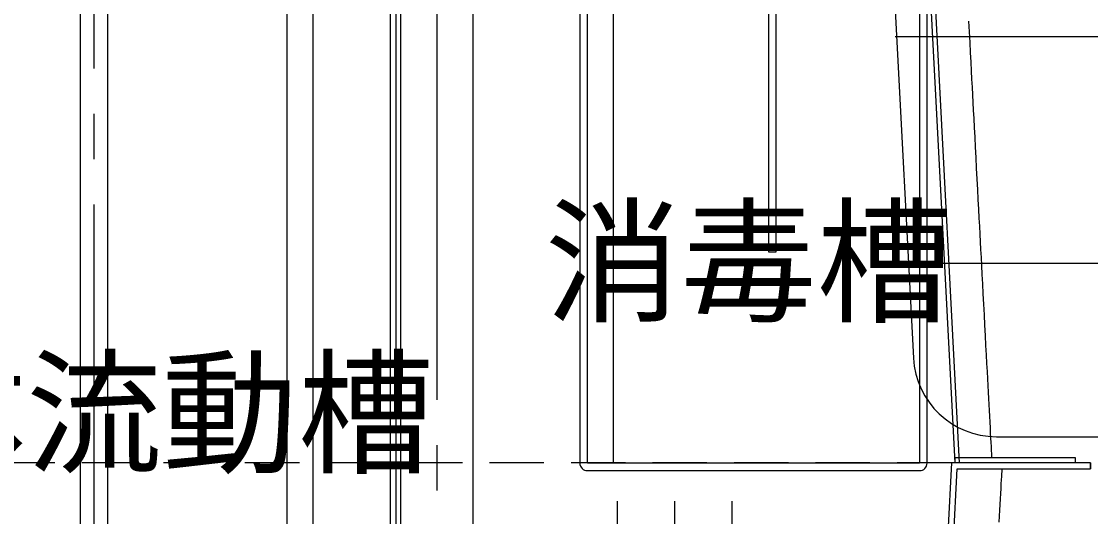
# Model space of a CAD drawing. Units: millimetres, scale not verified. Extents: x -8910 to 8910, y -6308 to 6308.
# Drawn here: x -4783 to -4074, y -2206 to -1878 of the extents above; entities that cross this region are included whole.
import ezdxf
from ezdxf.enums import TextEntityAlignment as Align

# ---------------------------------------------------------------- set-up
doc = ezdxf.new("R2010")
doc.units = ezdxf.units.MM
doc.header["$LTSCALE"] = 30
for name, pattern in [('CHAIN2', [12, 9, -1, 1, -1]), ('DASHED1', [1.8, 1.2, -0.6]), ('LONG_DASHED1', [7, 6, -1])]:
    doc.linetypes.add(name, pattern=pattern)
doc.layers.add('0-2_空気管', color=3, linetype='Continuous', lineweight=25)
doc.layers.add('0-6_製作', color=5, linetype='Continuous', lineweight=25)
doc.styles.add('ＭＳ ゴシック', font='')
doc.styles.get('ＭＳ ゴシック').set_extended_font_data('MS Gothic')

msp = doc.modelspace()

# ---------------------------------------------------------------- linework, layer by layer
at = {"layer": '0-2_空気管', "linetype": 'CHAIN2'}
for p, q in [((-4507.34, -1498.77), (-4507.34, -3028.77)), ((-4734.34, -2989.28), (-4734.34, -1529.2)), ((-4349.67, -2620.28), (-4349.67, -2195.83))]:
    msp.add_line(p, q, dxfattribs=at)
at = {"layer": '0-2_空気管'}
for p, q in [((-4219.41, -1571.09), (-4191.64, -2100.96)), ((-4743.34, -2914.28), (-4743.34, -1585.08)), ((-4725.34, -2914.28), (-4725.34, -1585.08)), ((-4589.34, -2935.28), (-4589.34, -1597.4)), ((-4538.34, -1607.4), (-4538.34, -2999.37)), ((-4534.34, -3003.17), (-4534.34, -1607.4)), ((-4412.67, -1635.57), (-4412.67, -2170.57)), ((-4483.34, -3000.29), (-4483.34, -1689.28)), ((-4390.6, -1745.57), (-4390.6, -2170.57)), ((-4161.14, -2170.28), (-4181.39, -1783.81)), ((-4194.94, -2038.09), (-3606.63, -2038.09)), ((-4136.72, -2153.09), (-3744.41, -2153.09)), ((-4164.34, -2167.09), (-4164.34, -2170.28)), ((-4084.34, -2167.09), (-4164.34, -2167.09)), ((-4084.36, -2170.28), (-4084.36, -2167.09)), ((-4084.34, -2170.28), (-4084.34, -2167.09)), ((-4191.69, -2727.83), (-4162.68, -2174.29)), ((-4074.34, -2170.28), (-4166.47, -2170.28)), ((-4162.68, -2174.29), (-4074.34, -2174.29)), ((-4074.36, -2174.29), (-4074.36, -2170.28)), ((-4074.34, -2170.28), (-4074.34, -2174.29)), ((-4407.67, -2175.57), (-4187.67, -2175.57)), ((-4387.67, -2510.29), (-4387.67, -2195.83)), ((-4311.67, -2510.29), (-4311.67, -2195.83))]:
    msp.add_line(p, q, dxfattribs=at)
at = {"layer": '0-2_空気管', "linetype": 'LONG_DASHED1'}
msp.add_line((-4203.85, -1888.09), (-3580.33, -1888.09), dxfattribs=at)
at = {"layer": '0-2_空気管', "linetype": 'DASHED1'}
msp.add_line((-4166.47, -2170.28), (-6316.44, -2170.28), dxfattribs=at)
at = {"layer": '0-2_空気管'}
for points in [[(-4182.67, -2170.57), (-4182.67, -1820.57), (-4184.59, -1783.89), (-4189.58, -1784.15), (-4187.67, -1820.7), (-4187.67, -2170.57), (-4407.67, -2170.57), (-4407.67, -1745.57), (-4287.67, -1745.57), (-4287.67, -2030.57), (-4282.67, -2030.57), (-4282.67, -1635.57), (-4197.37, -1635.57), (-4196.23, -1657.28), (-4191.24, -1657.01), (-4192.37, -1635.57), (-4192.37, -1630.57), (-4297.72, -1630.57), (-4297.72, -1605.57), (-4305.73, -1605.57)], [(-4483.34, -3000.29), (-4531.34, -3000.29), (-4531.34, -1689.28)], [(-4181.39, -1783.81), (-4184.6, -1783.81), (-4164.34, -2170.28)], [(-4155.16, -1877.89), (-4154.79, -1884.98), (-4154.43, -1891.93)], [(-4154.43, -1891.93), (-4154.07, -1898.64), (-4153.74, -1904.96), (-4153.43, -1910.82), (-4153.14, -1916.3), (-4152.87, -1921.52), (-4152.33, -1931.72), (-4152.05, -1936.94), (-4151.76, -1942.42), (-4151.45, -1948.28), (-4151.12, -1954.61), (-4150.77, -1961.31), (-4150.4, -1968.27), (-4150.03, -1975.35), (-4149.65, -1982.44), (-4149.29, -1989.4), (-4148.93, -1996.1), (-4148.6, -2002.43), (-4148.29, -2008.29), (-4148, -2013.76), (-4147.73, -2018.98), (-4147.46, -2024.06), (-4147.19, -2029.14), (-4146.92, -2034.33), (-4146.63, -2039.77), (-4146.33, -2045.57), (-4146, -2051.82), (-4145.65, -2058.43), (-4145.29, -2065.29), (-4144.92, -2072.27), (-4144.55, -2079.23), (-4144.19, -2086.06), (-4143.85, -2092.64), (-4143.52, -2098.83), (-4143.22, -2104.54), (-4142.94, -2109.81), (-4142.68, -2114.7), (-4142.44, -2119.28), (-4142.21, -2123.6), (-4142, -2127.72)], [(-4142, -2127.72), (-4141.79, -2131.73), (-4141.58, -2135.66), (-4141.37, -2139.58), (-4141.17, -2143.44), (-4140.97, -2147.17), (-4140.78, -2150.72), (-4140.61, -2154.02), (-4140.45, -2157.02), (-4140.31, -2159.65), (-4139.92, -2167.09)], [(-4166.47, -2170.28), (-4195.64, -2726.66)], [(-4133.17, -2174.29), (-4133.45, -2179.53), (-4133.56, -2181.73), (-4133.7, -2184.37), (-4133.86, -2187.37), (-4134.03, -2190.68), (-4134.22, -2194.24), (-4134.41, -2197.98), (-4134.62, -2201.84), (-4134.82, -2205.77), (-4135.03, -2209.71)]]:
    msp.add_lwpolyline(points, dxfattribs=at)
for centre, radius, start, end in [((-4136.72, -2098.09), 55, 182.99998, 270), ((-4407.67, -2170.57), 5, 180, 270), ((-4187.67, -2170.57), 5, 270, 0)]:
    msp.add_arc(centre, radius, start, end, dxfattribs=at)
at = {"layer": '0-6_製作', "color": 2}
msp.add_line((-4606.7, -1770.29), (-4606.7, -3020.29), dxfattribs=at)

# ---------------------------------------------------------------- texts
at = {"layer": '0-2_空気管', "color": 4, "style": 'ＭＳ ゴシック'}
for s, p in [('消毒槽', (-4435.83, -2090)), ('担体流動槽', (-4959.41, -2190.09))]:
    msp.add_text(s, height=65.98, dxfattribs=at).set_placement(p, align=Align.BOTTOM_LEFT)

doc.saveas('drawing.dxf')
